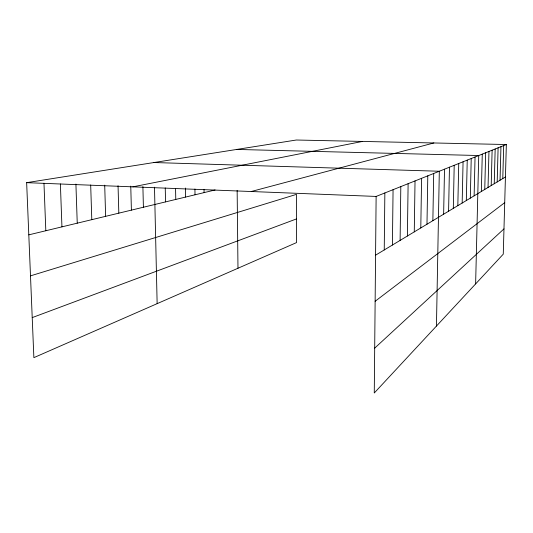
<?xml version="1.0" encoding="UTF-8"?>
<svg xmlns="http://www.w3.org/2000/svg" width="533" height="533" viewBox="0 0 533 533"><rect width="100%" height="100%" fill="white"/><g stroke="black" fill="none" stroke-linecap="round" stroke-linejoin="round"><path stroke-width="0.8" d="M506.35 144.523L376.125 196.437L374.266 392.988L503.265 254.161L506.35 144.523L296.335 140.012L26.65 182.666L33.872 357.643L296.555 242.588L296.448 194.372L30.494 275.861M384.24 249.957L384.853 192.953M392.408 245.047L393.068 189.681M400.11 240.41L400.809 186.597M407.385 236.026L408.118 183.678M414.268 231.882L415.034 180.92M420.79 227.951L421.59 178.308M426.98 224.226L427.799 175.837M432.863 220.682L433.702 173.478M436.447 326.076L439.319 171.246L153.93 162.532M443.636 214.199L444.509 169.174M448.586 211.221L449.466 167.195M453.31 208.376L454.203 165.31M457.834 205.651L458.733 163.504M462.164 203.046L463.07 161.772M466.322 200.541L467.234 160.113M470.306 198.143L471.219 158.528M474.13 195.838L475.05 156.995M475.623 283.902L478.734 155.529L236.699 149.44M481.346 191.494L482.272 154.117M484.757 189.442L485.676 152.764M488.035 187.469L488.961 151.452M491.199 185.564L492.119 150.193M494.244 183.732L495.17 148.98M497.189 181.96L498.108 147.808M500.034 180.247L500.953 146.675M502.779 178.588L503.698 145.576M374.692 348.136L503.978 228.884M375.132 301.285L504.711 202.647M375.565 255.18L505.437 176.989M32.22 317.608L296.501 218.923M251.216 191.514L433.842 142.964M28.802 234.846L215.092 189.961M132.784 186.85L362.507 141.432M26.65 182.666L376.125 196.437M43.973 183.225L45.818 230.742M60.382 183.965L61.941 226.858M75.913 184.072L77.245 223.174M90.683 184.984L91.796 219.669M104.701 185.158L105.634 216.331M118.053 185.737L118.819 213.153M130.765 186.137L131.398 210.122M142.897 186.623L143.404 207.23M154.49 187.203L157.142 303.65M165.25 187.936L165.55 201.894M175.564 188.762L175.777 199.429M194.925 189.035L195.018 194.792M185.424 188.029L185.591 197.063M204.032 189.315L204.086 192.613M237.145 190.394L237.978 268.246"/></g></svg>
